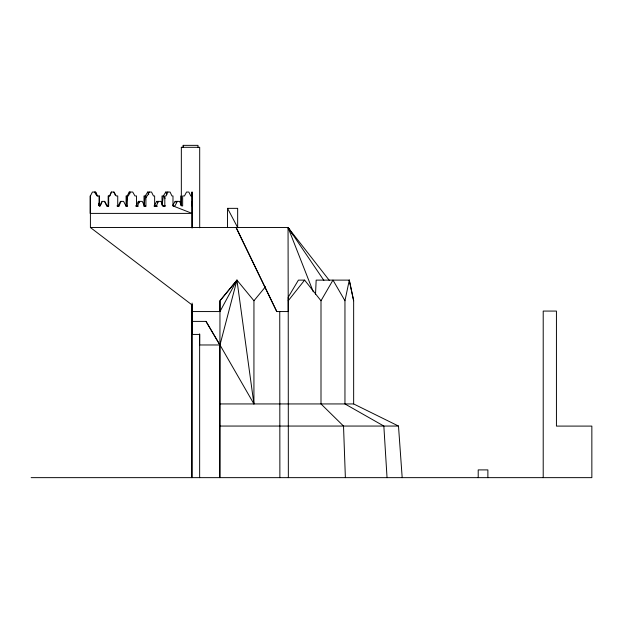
<?xml version="1.0" encoding="UTF-8"?>
<svg xmlns="http://www.w3.org/2000/svg" width="623" height="623" viewBox="0 0 623 623"><rect width="100%" height="100%" fill="white"/><g stroke="black" fill="none" stroke-linecap="round" stroke-linejoin="round"><path stroke-width="0.93" d="M192.032 205.917L192.04 201.369M219.974 311.562L236.95 280.116L253.95 300.753L253.927 403.938L219.974 344.971L199.656 344.971L199.695 334.426L192.016 334.426L192.102 311.562L219.974 311.562L219.989 300.753L237.013 280.116L219.974 300.753L219.841 477.646L219.841 344.971L205.987 321.39M192.102 195.965L192.055 192.04L192.118 227.862M192.102 311.562L192.118 303.074M315.518 294.383L316.165 280.116L349.301 280.116L353.654 300.753L353.654 403.938L398.494 426.054L402.185 477.646M136.507 205.917L136.507 195.965L134.973 195.965L132.73 192.04L129.226 192.04L127.193 195.965L126.095 205.917L126.095 195.965L128.4 195.965L130.106 192.04M180.904 205.014L181.651 198.682M144.115 205.014L145.229 195.965L147.729 192.04L151.521 192.04L153.468 195.965L154.636 195.965L154.636 205.917M162.128 205.014L163.319 195.965L165.765 192.04L170.071 192.04L171.948 195.965L172.984 195.965L172.984 205.917L192.118 213.393L90.14 213.393L90.14 195.965M108.682 202.296L108.168 205.917L108.168 195.965L109.804 195.965L111.299 192.04L114.017 192.04L116.252 195.965L117.739 195.965L117.739 205.917M387.039 477.646L383.846 426.054L344.955 403.938L344.955 300.753L349.301 280.116M100.085 205.917L101.845 201.369L104.711 201.369L107.179 205.917M156.357 205.917L158.382 201.369M167.844 192.04L166.068 195.965L164.807 195.965L164.807 205.917M121.072 201.369L119.009 205.917L117.217 205.917M102.001 202.132L100.202 205.917L99.221 205.917L98.738 204.064M137.442 205.917L139.622 201.369M109.578 195.965L111.494 192.04M138.065 206.174L136.141 205.917L138.353 201.369L142.215 201.369L144.567 205.917M118.183 205.917L120.465 201.369L123.58 201.369L125.955 205.917L127.271 205.917L127.271 195.965M149.302 192.04L147.316 195.965L145.922 195.965L145.922 205.917L144.006 205.917L145.922 206.213M157.097 206.478L154.278 205.917L156.607 201.369L160.921 201.369L163.125 205.917M177.314 201.369L174.985 205.917L172.984 205.917M345.376 477.646L343.522 426.054L321.001 403.938L321.001 300.753L332.978 280.116L344.955 300.753M172.844 205.162L175.141 201.369L179.556 201.369L181.62 205.917L182.656 205.917L182.656 195.965L184.478 195.965L186.526 192.04L188.839 192.04L190.794 195.965L192.118 195.965M288.348 477.646L288.223 300.753L304.616 280.116L321.001 300.753M253.95 300.753L265.499 286.744M181.293 147.308L199.695 147.308L199.695 227.777M97.593 195.965L95.638 192.04L92.391 192.04L90.405 195.965L90.405 227.52L192.118 304.997M104.508 201.369L106.735 205.917L108.659 205.917L108.659 195.965M136.141 205.917L138.049 205.917M154.278 205.917L157.113 205.917M162.915 205.917L165.648 205.917M227.527 208.347L237.659 208.347L237.659 227.52L227.527 208.347L227.527 227.52M90.405 227.52L288.052 227.52L329.318 280.381M304.616 280.116L298.417 280.116L288.2 297.233L288.223 300.753M236.039 227.52L276.776 311.562L288.223 311.562L288.052 227.52L323.859 280.405M192.055 321.39L206.034 321.39L219.974 344.971L236.95 280.116L253.927 403.938M219.974 403.938L353.654 403.938M219.857 426.054L398.494 426.054M31.15 477.646L591.85 477.646L591.85 426.093L556.432 426.093L556.432 311.072L543.209 311.072L543.209 477.646M106.735 205.917L108.675 206.088M117.046 205.917L119.133 206.112M125.714 206.026L127.629 206.236M135.814 206.042L137.714 206.291M143.781 206.065L145.704 206.353M154.099 206.096L155.991 206.462M162.938 206.151L164.807 206.618M175.141 201.369L176.582 202.67M138.353 201.369L139.63 202.67M156.607 201.369L157.829 202.67M146.366 197.39L145.229 195.965L144.006 195.965L144.006 205.014M165.118 198.262L163.319 195.965L162.003 195.965L162.003 205.014M94.385 192.04L97.281 195.965L99.306 195.965L99.306 205.917M288.761 229.326L288.052 227.52L293.464 235.533M236.21 227.52L276.776 311.562M113.853 192.04L115.271 195.178M129.226 192.04L129.934 193.769M288.052 227.52L313.26 291.798M147.729 192.04L148.749 194.641M165.765 192.04L166.769 194.641M95.638 192.04L96.596 195.739M349.223 280.116L353.654 300.753M98.777 203.207L99.221 205.917L99.221 195.965M487.879 477.646L487.879 469.906L478.207 469.906L478.207 477.646M279.875 477.646L279.75 311.562M199.64 333.866L199.656 477.646M198.005 147.308L198.005 145.354L183.045 145.354L183.045 147.308M192.016 192.04L192.016 227.917M192.016 304.406L191.97 477.646M191.853 304.717L191.853 477.646M183.442 145.354L183.442 147.308M181.34 147.308L181.34 205.621M180.802 195.965L180.802 205.014"/></g></svg>
